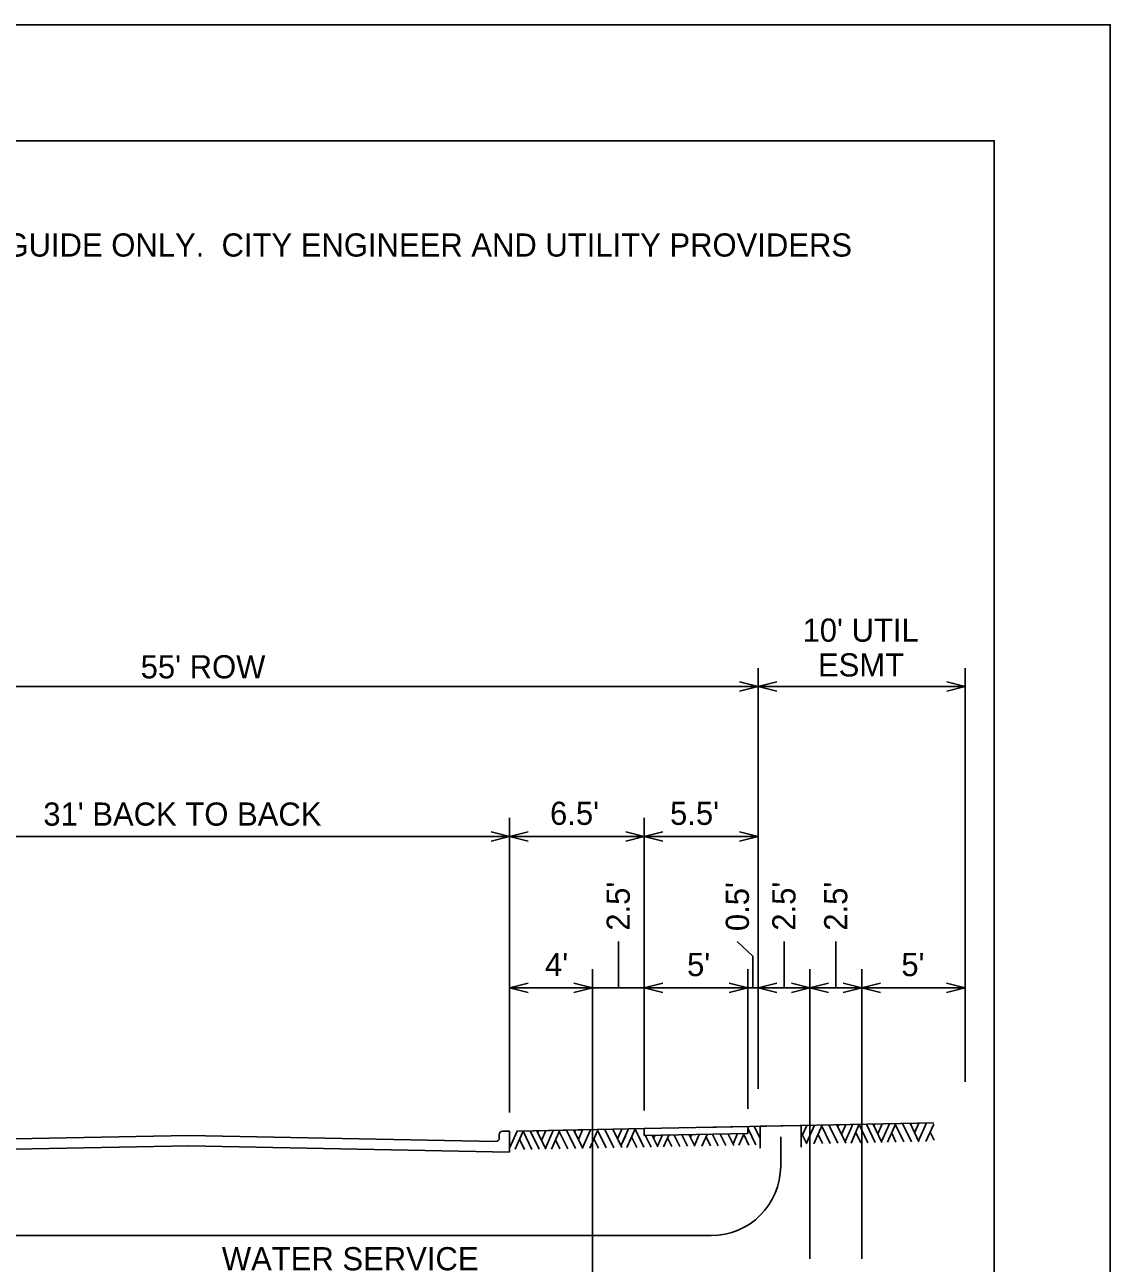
# Model space of a CAD drawing. Extents: x 2082877.3 to 2082885.8, y 13331283.2 to 13331294.2.
# Drawn here: x 2082881.1 to 2082885.79, y 13331288.87 to 13331294.21 of the extents above; entities that cross this region are included whole.
import ezdxf

# ---------------------------------------------------------------- set-up
doc = ezdxf.new("R2010")
doc.units = 0
for name, color, linetype in [('Default', 7, 'Continuous'), ('Detail', 7, 'Continuous'), ('Detail Label', 7, 'Continuous'), ('Non-Print', 7, 'Continuous'), ('Sheet Title Block', 7, 'Continuous')]:
    doc.layers.add(name, color=color, linetype=linetype)

msp = doc.modelspace()

# ---------------------------------------------------------------- linework, layer by layer
at = {"layer": 'Default'}
msp.add_line((2082885.1599, 13331289.6502), (2082885.1599, 13331291.4359), dxfattribs=at)
at = {"layer": 'Detail'}
for p, q in [((2082884.2671, 13331289.6209), (2082884.2671, 13331291.4359)), ((2082883.1951, 13331289.4376), (2082883.1648, 13331289.4376)), ((2082883.1945, 13331289.3639), (2082883.2286, 13331289.4411)), ((2082883.1945, 13331289.3639), (2082883.2273, 13331289.4382)), ((2082883.1951, 13331289.4376), (2082883.1951, 13331289.3474)), ((2082883.219, 13331289.3605), (2082883.2532, 13331289.4385)), ((2082883.7758, 13331289.4489), (2082883.2336, 13331289.4381)), ((2082883.555, 13331289.4445), (2082883.2336, 13331289.4381)), ((2082883.2336, 13331289.3938), (2082883.2532, 13331289.4385)), ((2082883.2906, 13331289.3591), (2082883.2529, 13331289.4373)), ((2082883.2906, 13331289.3591), (2082883.2529, 13331289.4373)), ((2082883.3223, 13331289.3597), (2082883.2837, 13331289.4391)), ((2082883.3223, 13331289.3597), (2082883.2837, 13331289.4391)), ((2082883.3511, 13331289.3603), (2082883.3125, 13331289.4397)), ((2082883.3511, 13331289.3603), (2082883.3125, 13331289.4397)), ((2082883.3161, 13331289.4317), (2082883.3197, 13331289.4398)), ((2082883.3161, 13331289.4317), (2082883.3197, 13331289.4398)), ((2082883.3331, 13331289.3971), (2082883.352, 13331289.4405)), ((2082883.3331, 13331289.3971), (2082883.352, 13331289.4405)), ((2082883.3492, 13331289.3639), (2082883.3833, 13331289.4411)), ((2082883.3492, 13331289.3639), (2082883.3833, 13331289.4411)), ((2082883.3756, 13331289.3608), (2082883.4116, 13331289.4417)), ((2082883.3756, 13331289.3608), (2082883.4116, 13331289.4417)), ((2082883.4455, 13331289.3622), (2082883.4094, 13331289.4368)), ((2082883.4455, 13331289.3622), (2082883.4094, 13331289.4368)), ((2082883.4787, 13331289.3628), (2082883.4399, 13331289.4422)), ((2082883.4787, 13331289.3628), (2082883.4399, 13331289.4422)), ((2082883.5108, 13331289.3635), (2082883.4721, 13331289.4429)), ((2082883.5108, 13331289.3635), (2082883.4721, 13331289.4429)), ((2082883.4762, 13331289.436), (2082883.4792, 13331289.443)), ((2082883.4762, 13331289.436), (2082883.4792, 13331289.443)), ((2082883.492, 13331289.4024), (2082883.5099, 13331289.4436)), ((2082883.492, 13331289.4024), (2082883.5099, 13331289.4436)), ((2082883.5093, 13331289.3667), (2082883.5433, 13331289.4443)), ((2082883.5093, 13331289.3667), (2082883.5433, 13331289.4443)), ((2082883.541, 13331289.3641), (2082883.5746, 13331289.44)), ((2082883.611, 13331289.3655), (2082883.5722, 13331289.4449)), ((2082883.6441, 13331289.3661), (2082883.6052, 13331289.4455)), ((2082883.6787, 13331289.3668), (2082883.6401, 13331289.4462)), ((2082883.6603, 13331289.4047), (2082883.6791, 13331289.447)), ((2082883.6753, 13331289.374), (2082883.7079, 13331289.4476)), ((2082883.7011, 13331289.3673), (2082883.7366, 13331289.4482)), ((2082883.7739, 13331289.3687), (2082883.7361, 13331289.4472)), ((2082884.2225, 13331289.4581), (2082883.7758, 13331289.4492)), ((2082883.7758, 13331289.4194), (2082883.7758, 13331289.4492)), ((2082884.2225, 13331289.4284), (2082883.7758, 13331289.4194)), ((2082885.0241, 13331289.4739), (2082884.0141, 13331289.4537)), ((2082885.0241, 13331289.4739), (2082884.0141, 13331289.4537)), ((2082884.1844, 13331289.377), (2082884.2068, 13331289.428)), ((2082884.2225, 13331289.4284), (2082884.2225, 13331289.4581)), ((2082884.2572, 13331289.3784), (2082884.2225, 13331289.4506)), ((2082884.2752, 13331289.4074), (2082884.2503, 13331289.4584)), ((2082884.2752, 13331289.4589), (2082884.4532, 13331289.4625)), ((2082884.2752, 13331289.4589), (2082884.2752, 13331289.3641)), ((2082884.4532, 13331289.4625), (2082884.4532, 13331289.3695)), ((2082884.4774, 13331289.3828), (2082884.4532, 13331289.4326)), ((2082884.4586, 13331289.4217), (2082884.4766, 13331289.463)), ((2082884.4586, 13331289.4217), (2082884.4766, 13331289.463)), ((2082884.4759, 13331289.386), (2082884.51, 13331289.4636)), ((2082884.4759, 13331289.386), (2082884.51, 13331289.4636)), ((2082884.5077, 13331289.3834), (2082884.5434, 13331289.4643)), ((2082884.5077, 13331289.3834), (2082884.5434, 13331289.4643)), ((2082884.5776, 13331289.3848), (2082884.5412, 13331289.4594)), ((2082884.5776, 13331289.3848), (2082884.5412, 13331289.4594)), ((2082884.6108, 13331289.3855), (2082884.5719, 13331289.4649)), ((2082884.6108, 13331289.3855), (2082884.5719, 13331289.4649)), ((2082884.6454, 13331289.3862), (2082884.6067, 13331289.4656)), ((2082884.6454, 13331289.3862), (2082884.6067, 13331289.4656)), ((2082884.6108, 13331289.4572), (2082884.6145, 13331289.4657)), ((2082884.6108, 13331289.4572), (2082884.6145, 13331289.4657)), ((2082884.627, 13331289.424), (2082884.6457, 13331289.4663)), ((2082884.627, 13331289.424), (2082884.6457, 13331289.4663)), ((2082884.642, 13331289.3933), (2082884.6665, 13331289.4486)), ((2082884.642, 13331289.3933), (2082884.6665, 13331289.4486)), ((2082884.6665, 13331289.4486), (2082884.6745, 13331289.4669)), ((2082884.6665, 13331289.4486), (2082884.6745, 13331289.4669)), ((2082884.6677, 13331289.3866), (2082884.7032, 13331289.4675)), ((2082884.6677, 13331289.3866), (2082884.7032, 13331289.4675)), ((2082884.7099, 13331289.3875), (2082884.6881, 13331289.4328)), ((2082884.7099, 13331289.3875), (2082884.6881, 13331289.4328)), ((2082884.7405, 13331289.3881), (2082884.7029, 13331289.4663)), ((2082884.7405, 13331289.3881), (2082884.7029, 13331289.4663)), ((2082884.7723, 13331289.3887), (2082884.7337, 13331289.4681)), ((2082884.7723, 13331289.3887), (2082884.7337, 13331289.4681)), ((2082884.8011, 13331289.3893), (2082884.7625, 13331289.4687)), ((2082884.8011, 13331289.3893), (2082884.7625, 13331289.4687)), ((2082884.7661, 13331289.4607), (2082884.7697, 13331289.4688)), ((2082884.7661, 13331289.4607), (2082884.7697, 13331289.4688)), ((2082884.7831, 13331289.4261), (2082884.802, 13331289.4695)), ((2082884.7831, 13331289.4261), (2082884.802, 13331289.4695)), ((2082884.7992, 13331289.3929), (2082884.8333, 13331289.4701)), ((2082884.7992, 13331289.3929), (2082884.8333, 13331289.4701)), ((2082884.8256, 13331289.3898), (2082884.8616, 13331289.4707)), ((2082884.8256, 13331289.3898), (2082884.8616, 13331289.4707)), ((2082884.8616, 13331289.3905), (2082884.8432, 13331289.4291)), ((2082884.8616, 13331289.3905), (2082884.8432, 13331289.4291)), ((2082884.8955, 13331289.3912), (2082884.8594, 13331289.4658)), ((2082884.8955, 13331289.3912), (2082884.8594, 13331289.4658)), ((2082884.9287, 13331289.3918), (2082884.8899, 13331289.4712)), ((2082884.9287, 13331289.3918), (2082884.8899, 13331289.4712)), ((2082884.9608, 13331289.3925), (2082884.9221, 13331289.4719)), ((2082884.9608, 13331289.3925), (2082884.9221, 13331289.4719)), ((2082884.9261, 13331289.465), (2082884.9292, 13331289.472)), ((2082884.9261, 13331289.465), (2082884.9292, 13331289.472)), ((2082884.942, 13331289.4314), (2082884.9599, 13331289.4726)), ((2082884.942, 13331289.4314), (2082884.9599, 13331289.4726)), ((2082884.9593, 13331289.3957), (2082884.9933, 13331289.4733)), ((2082884.9593, 13331289.3957), (2082884.9933, 13331289.4733)), ((2082884.991, 13331289.3931), (2082885.0242, 13331289.4681)), ((2082884.991, 13331289.3931), (2082885.0242, 13331289.4681)), ((2082885.0256, 13331289.3992), (2082885.009, 13331289.4335)), ((2082885.0256, 13331289.3992), (2082885.009, 13331289.4335)), ((2082880.4258, 13331289.3474), (2082881.8114, 13331289.3751)), ((2082880.4958, 13331289.3934), (2082881.8105, 13331289.4197)), ((2082883.1951, 13331289.3474), (2082881.8096, 13331289.3751)), ((2082883.1359, 13331289.3932), (2082881.8105, 13331289.4197)), ((2082883.1505, 13331289.4233), (2082883.1505, 13331289.4075)), ((2082883.2599, 13331289.3585), (2082883.2381, 13331289.4038)), ((2082883.2599, 13331289.3585), (2082883.2381, 13331289.4038)), ((2082883.4117, 13331289.3615), (2082883.3932, 13331289.4001)), ((2082883.4117, 13331289.3615), (2082883.3932, 13331289.4001)), ((2082883.541, 13331289.3641), (2082883.5631, 13331289.4141)), ((2082883.5782, 13331289.3648), (2082883.559, 13331289.4045)), ((2082883.5782, 13331289.3648), (2082883.559, 13331289.4045)), ((2082883.611, 13331289.3655), (2082883.587, 13331289.4145)), ((2082883.6441, 13331289.3661), (2082883.6201, 13331289.4152)), ((2082883.6787, 13331289.3668), (2082883.6548, 13331289.4159)), ((2082883.6603, 13331289.4047), (2082883.6654, 13331289.4161)), ((2082883.6753, 13331289.374), (2082883.6943, 13331289.4167)), ((2082883.7011, 13331289.3673), (2082883.723, 13331289.4173)), ((2082883.7432, 13331289.3681), (2082883.7214, 13331289.4135)), ((2082883.7432, 13331289.3681), (2082883.7214, 13331289.4135)), ((2082883.7739, 13331289.3687), (2082883.7503, 13331289.4178)), ((2082883.8056, 13331289.3694), (2082883.7818, 13331289.4184)), ((2082883.8056, 13331289.3694), (2082883.7818, 13331289.4184)), ((2082883.8344, 13331289.37), (2082883.8106, 13331289.419)), ((2082883.8344, 13331289.37), (2082883.8106, 13331289.419)), ((2082883.8164, 13331289.4067), (2082883.8219, 13331289.4192)), ((2082883.8164, 13331289.4067), (2082883.8219, 13331289.4192)), ((2082883.8326, 13331289.3735), (2082883.853, 13331289.4199)), ((2082883.8326, 13331289.3735), (2082883.853, 13331289.4199)), ((2082883.8589, 13331289.3704), (2082883.8812, 13331289.4204)), ((2082883.8589, 13331289.3704), (2082883.8812, 13331289.4204)), ((2082883.895, 13331289.3712), (2082883.8765, 13331289.4097)), ((2082883.895, 13331289.3712), (2082883.8765, 13331289.4097)), ((2082883.9289, 13331289.3718), (2082883.9051, 13331289.4209)), ((2082883.9289, 13331289.3718), (2082883.9051, 13331289.4209)), ((2082883.962, 13331289.3725), (2082883.9381, 13331289.4216)), ((2082883.962, 13331289.3725), (2082883.9381, 13331289.4216)), ((2082883.9941, 13331289.3731), (2082883.9702, 13331289.4222)), ((2082883.9941, 13331289.3731), (2082883.9702, 13331289.4222)), ((2082883.9753, 13331289.4121), (2082883.9798, 13331289.4224)), ((2082883.9753, 13331289.4121), (2082883.9798, 13331289.4224)), ((2082883.9926, 13331289.3764), (2082884.0131, 13331289.4231)), ((2082883.9926, 13331289.3764), (2082884.0131, 13331289.4231)), ((2082884.0244, 13331289.3738), (2082884.0465, 13331289.4238)), ((2082884.0615, 13331289.3745), (2082884.0423, 13331289.4141)), ((2082884.0615, 13331289.3745), (2082884.0423, 13331289.4141)), ((2082884.0943, 13331289.3752), (2082884.0703, 13331289.4242)), ((2082884.1275, 13331289.3758), (2082884.1034, 13331289.4249)), ((2082884.1621, 13331289.3765), (2082884.1381, 13331289.4256)), ((2082884.1587, 13331289.3836), (2082884.1781, 13331289.4275)), ((2082884.2266, 13331289.3778), (2082884.2048, 13331289.4232)), ((2082884.2266, 13331289.3778), (2082884.2048, 13331289.4232)), ((2082884.3642, 13331289.4137), (2082884.3642, 13331289.2876)), ((2082884.5448, 13331289.3842), (2082884.5257, 13331289.4238)), ((2082884.5448, 13331289.3842), (2082884.5257, 13331289.4238)), ((2082884.0642, 13331288.9876), (2082880.9931, 13331288.9876))]:
    msp.add_line(p, q, dxfattribs=at)
for centre, radius, start, end in [((2082883.1648, 13331289.4233), 0.0143, 90, 180), ((2082883.1362, 13331289.4075), 0.0143, 268.8542, 0), ((2082884.0642, 13331289.2876), 0.3, 270, 0)]:
    msp.add_arc(centre, radius, start, end, dxfattribs=at)
at = {"layer": 'Detail Label'}
for p, q in [((2082879.3538, 13331291.3559), (2082884.2671, 13331291.3559)), ((2082884.2671, 13331291.3559), (2082885.1605, 13331291.3559)), ((2082883.1951, 13331289.5181), (2082883.1951, 13331290.7893)), ((2082883.7758, 13331289.5273), (2082883.7758, 13331290.7893)), ((2082880.4258, 13331290.7093), (2082883.1951, 13331290.7093)), ((2082883.1951, 13331290.7093), (2082883.7758, 13331290.7093)), ((2082883.7758, 13331290.7093), (2082884.2671, 13331290.7093)), ((2082883.6641, 13331290.2567), (2082883.6641, 13331290.0567)), ((2082884.2448, 13331290.1924), (2082884.1768, 13331290.2567)), ((2082884.3788, 13331290.2567), (2082884.3788, 13331290.0567)), ((2082884.6023, 13331290.2567), (2082884.6023, 13331290.0567)), ((2082884.2448, 13331290.0567), (2082884.2448, 13331290.1924)), ((2082883.5525, 13331287.4844), (2082883.5525, 13331290.1365)), ((2082884.2225, 13331289.5344), (2082884.2225, 13331290.1367)), ((2082884.4905, 13331288.8876), (2082884.4905, 13331290.1367)), ((2082884.7141, 13331288.8876), (2082884.7141, 13331290.1367)), ((2082883.5525, 13331290.0567), (2082883.1951, 13331290.0567)), ((2082883.5525, 13331290.0567), (2082883.7758, 13331290.0567)), ((2082884.2225, 13331290.0567), (2082883.7758, 13331290.0567)), ((2082884.2225, 13331290.0567), (2082884.2671, 13331290.0567)), ((2082884.4905, 13331290.0567), (2082884.2671, 13331290.0567)), ((2082884.7141, 13331290.0567), (2082884.4905, 13331290.0567)), ((2082884.7141, 13331290.0567), (2082885.1599, 13331290.0567))]:
    msp.add_line(p, q, dxfattribs=at)
for points in [[(2082884.1871, 13331291.3759), (2082884.2671, 13331291.3559), (2082884.1871, 13331291.3359)], [(2082884.1871, 13331291.3759), (2082884.2671, 13331291.3559), (2082884.1871, 13331291.3359)], [(2082884.3471, 13331291.3759), (2082884.2671, 13331291.3559), (2082884.3471, 13331291.3359)], [(2082884.3471, 13331291.3759), (2082884.2671, 13331291.3559), (2082884.3471, 13331291.3359)], [(2082885.0805, 13331291.3759), (2082885.1605, 13331291.3559), (2082885.0805, 13331291.3359)], [(2082883.1151, 13331290.7293), (2082883.1951, 13331290.7093), (2082883.1151, 13331290.6893)], [(2082883.2751, 13331290.7293), (2082883.1951, 13331290.7093), (2082883.2751, 13331290.6893)], [(2082883.6958, 13331290.7293), (2082883.7758, 13331290.7093), (2082883.6958, 13331290.6893)], [(2082883.8558, 13331290.7293), (2082883.7758, 13331290.7093), (2082883.8558, 13331290.6893)], [(2082884.1871, 13331290.7293), (2082884.2671, 13331290.7093), (2082884.1871, 13331290.6893)], [(2082883.2751, 13331290.0767), (2082883.1951, 13331290.0567), (2082883.2751, 13331290.0367)], [(2082883.2751, 13331290.0767), (2082883.1951, 13331290.0567), (2082883.2751, 13331290.0367)], [(2082883.4725, 13331290.0767), (2082883.5525, 13331290.0567), (2082883.4725, 13331290.0367)], [(2082883.8558, 13331290.0767), (2082883.7758, 13331290.0567), (2082883.8558, 13331290.0367)], [(2082883.8558, 13331290.0767), (2082883.7758, 13331290.0567), (2082883.8558, 13331290.0367)], [(2082884.1425, 13331290.0767), (2082884.2225, 13331290.0567), (2082884.1425, 13331290.0367)], [(2082884.1425, 13331290.0767), (2082884.2225, 13331290.0567), (2082884.1425, 13331290.0367)], [(2082884.3471, 13331290.0767), (2082884.2671, 13331290.0567), (2082884.3471, 13331290.0367)], [(2082884.3471, 13331290.0767), (2082884.2671, 13331290.0567), (2082884.3471, 13331290.0367)], [(2082884.4105, 13331290.0767), (2082884.4905, 13331290.0567), (2082884.4105, 13331290.0367)], [(2082884.4105, 13331290.0767), (2082884.4905, 13331290.0567), (2082884.4105, 13331290.0367)], [(2082884.5705, 13331290.0767), (2082884.4905, 13331290.0567), (2082884.5705, 13331290.0367)], [(2082884.5705, 13331290.0767), (2082884.4905, 13331290.0567), (2082884.5705, 13331290.0367)], [(2082884.6341, 13331290.0767), (2082884.7141, 13331290.0567), (2082884.6341, 13331290.0367)], [(2082884.6341, 13331290.0767), (2082884.7141, 13331290.0567), (2082884.6341, 13331290.0367)], [(2082884.7941, 13331290.0767), (2082884.7141, 13331290.0567), (2082884.7941, 13331290.0367)], [(2082884.7941, 13331290.0767), (2082884.7141, 13331290.0567), (2082884.7941, 13331290.0367)], [(2082885.0799, 13331290.0767), (2082885.1599, 13331290.0567), (2082885.0799, 13331290.0367)]]:
    msp.add_lwpolyline(points, dxfattribs=at)
at = {"layer": 'Non-Print'}
msp.add_lwpolyline([(2082877.2856, 13331283.211), (2082885.7856, 13331283.211), (2082885.7856, 13331294.211), (2082877.2856, 13331294.211)], close=True, dxfattribs=at)
at = {"layer": 'Sheet Title Block'}
msp.add_lwpolyline([(2082878.2856, 13331293.711), (2082885.2856, 13331293.711), (2082885.2856, 13331285.211), (2082878.2856, 13331285.211)], close=True, dxfattribs=at)

# ---------------------------------------------------------------- texts
at = {"layer": 'Detail Label'}
for s, rotation, p in [('1.  THIS DETAIL SERVES AS A GENERAL GUIDE ONLY.  CITY ENGINEER AND UTILITY PROVIDERS ', 359.9997, (2082878.3856, 13331293.211)), ("2.5'", 90, (2082883.7135, 13331290.3027)), ("0.5'", 90, (2082884.2273, 13331290.3009)), ("2.5'", 90, (2082884.4281, 13331290.3027)), ("2.5'", 90, (2082884.6516, 13331290.3027))]:
    msp.add_text(s, height=0.1, rotation=rotation, dxfattribs=at).set_placement(p)
for s, p in [("10' UTIL ", (2082884.4585, 13331291.5494)), ("55' ROW ", (2082881.6037, 13331291.3913)), ('ESMT', (2082884.5251, 13331291.3994)), ("31' BACK TO BACK", (2082881.1838, 13331290.7559)), ("6.5'", (2082883.3695, 13331290.7593)), ("5.5'", (2082883.8871, 13331290.7593)), ("4'", (2082883.3479, 13331290.1067)), ("5'", (2082883.9605, 13331290.1067)), ("5'", (2082884.8846, 13331290.1067)), ('WATER SERVICE', (2082881.9539, 13331288.8376))]:
    msp.add_text(s, height=0.1, dxfattribs=at).set_placement(p)

doc.saveas('drawing.dxf')
